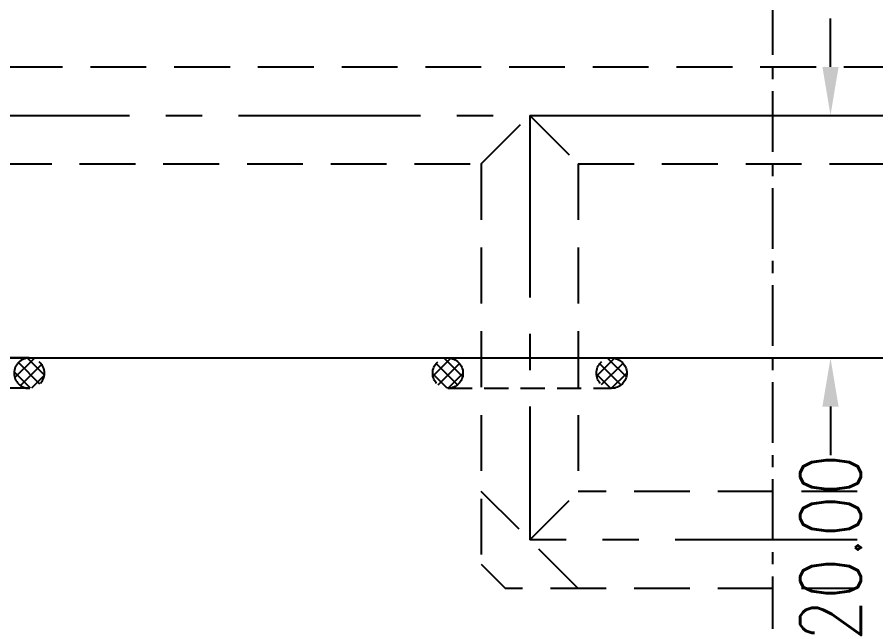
# Model space of a CAD drawing. Header units: millimetres. Extents: x 23490 to 24685, y -23248 to -22403.
# Drawn here: x 24010.1 to 24080.8, y -23051.6 to -23001.7 of the extents above; entities that cross this region are included whole.
import ezdxf

# ---------------------------------------------------------------- set-up
doc = ezdxf.new("R2010")
doc.units = ezdxf.units.MM
doc.header["$LTSCALE"] = 8
doc.linetypes.add('CENTER', pattern=[2, 1.25, -0.25, 0.25, -0.25])
doc.linetypes.add('HIDDEN', pattern=[0.375, 0.25, -0.125])
doc.layers.get('DEFPOINTS').update_dxf_attribs({"color": 6})
for name, color, linetype in [('Cav-cor', 30, 'Continuous'), ('CL', 1, 'Continuous'), ('WT', 4, 'Continuous')]:
    doc.layers.add(name, color=color, linetype=linetype)
doc.layers.add('dim', color=3, linetype='Continuous', lineweight=15)
doc.styles.get("Standard").update_dxf_attribs({"font": 'txt.shx', "width": 0.8, "bigfont": 'chineset.shx'})
doc.dimstyles.new('ISO-25', dxfattribs={"dimtxt": 5, "dimasz": 4, "dimexe": 0.3, "dimexo": 0.3, "dimtad": 0, "dimzin": 1, "dimdsep": 46, "dimtxsty": 'Standard', "dimcen": 0, "dimclrd": 3, "dimclre": 3, "dimclrt": 3, "dimazin": 0, "dimtfac": 1, "dimtofl": 0, "dimtmove": 0, "dimatfit": 0, "dimfxl": 0, "dimarcsym": 0})

# ---------------------------------------------------------------- blocks, each defined once
blk = doc.blocks.new('20150513.134757')
at = {"layer": 'WT', "linetype": 'HIDDEN'}
h = blk.add_hatch(dxfattribs=at)
h.set_pattern_fill('ANSI37', color=125, scale=0.25, angle=180, style=0)
h.set_pattern_definition([(135, (36119.48756, -17509.4995), (0.561266008, 0.561266008), []), (45, (36119.48756, -17509.4995), (0.561266008, -0.561266008), [])])
h.paths.add_polyline_path([(-8, 1.25, -1), (-5.5, 1.25, -1)])
h.paths.add_polyline_path([(5.5, 1.25, -1), (8, 1.25, -1)])
at = {"layer": 'WT', "color": 125, "linetype": 'HIDDEN'}
for p, q in [((-6.75, 2.5), (6.75, 2.5)), ((-6.75, 0), (6.75, 0))]:
    blk.add_line(p, q, dxfattribs=at)
for centre in [(-6.75, 1.25), (6.75, 1.25)]:
    blk.add_circle(centre, 1.25, dxfattribs=at)
blk = doc.blocks.new('*D26574')
at = {"layer": 'DEFPOINTS', "color": 0}
for p in [(24052.3, -23009.822), (24072.3, -23029.822), (24077.09, -23029.822)]:
    blk.add_point(p, dxfattribs=at)
at = {"layer": 'dim', "color": 3, "lineweight": -2}
for p, q in [((24077.09, -23005.822), (24077.09, -23001.822)), ((24052.6, -23009.822), (24077.39, -23009.822)), ((24072.6, -23029.822), (24077.39, -23029.822)), ((24077.09, -23033.822), (24077.09, -23037.822))]:
    blk.add_line(p, q, dxfattribs=at)
at = {"layer": 'dim', "color": 3}
for points in [[(24076.423, -23005.822), (24077.757, -23005.822), (24077.09, -23009.822)], [(24077.757, -23033.822), (24076.423, -23033.822), (24077.09, -23029.822)]]:
    blk.add_solid(points, dxfattribs=at)
at = {"layer": 'dim', "color": 3, "insert": (24077.09, -23045.447), "char_height": 5, "attachment_point": 5, "rotation": 90}
blk.add_mtext('20.00', dxfattribs=at)

msp = doc.modelspace()

# ---------------------------------------------------------------- linework, layer by layer
at = {"layer": 'Cav-cor', "color": 241}
msp.add_line((23992.3, -23029.822), (24152.3, -23029.822), dxfattribs=at)
at = {"layer": 'CL', "color": 7, "linetype": 'CENTER', "ltscale": 0.5}
msp.add_line((24072.3, -22903.822), (24072.3, -23204.822), dxfattribs=at)
at = {"layer": 'WT', "color": 125, "linetype": 'HIDDEN', "ltscale": 2.3}
for p, q in [((24002.3, -23005.822), (24152.3, -23005.822)), ((24048.3, -23013.822), (24052.3, -23009.822)), ((24052.3, -23009.822), (24056.3, -23013.822)), ((24008.3, -23013.822), (24048.3, -23013.822)), ((24048.3, -23013.822), (24048.3, -23046.822)), ((24056.3, -23013.822), (24056.3, -23040.822)), ((24056.3, -23013.822), (24152.3, -23013.822)), ((24056.3, -23048.822), (24048.3, -23040.822)), ((24052.3, -23044.822), (24056.3, -23040.822)), ((24217.3, -23040.822), (24056.3, -23040.822)), ((24048.3, -23046.822), (24050.3, -23048.822)), ((24217.3, -23048.822), (24050.3, -23048.822))]:
    msp.add_line(p, q, dxfattribs=at)
at = {"layer": 'WT', "color": 125, "linetype": 'CENTER', "ltscale": 1.5}
for p, q in [((24004.3, -23009.822), (24152.3, -23009.822)), ((24052.3, -23009.822), (24052.3, -23044.822)), ((24247.3, -23044.822), (24052.3, -23044.822))]:
    msp.add_line(p, q, dxfattribs=at)

# ---------------------------------------------------------------- block references
at = {"layer": 'WT', "color": 125, "linetype": 'HIDDEN', "ltscale": 2.3, "xscale": -1}
msp.add_blockref('20150513.134757', (24004.3, -23032.322), dxfattribs=at)
at = {"layer": 'WT', "color": 125, "linetype": 'HIDDEN', "ltscale": 2.3}
msp.add_blockref('20150513.134757', (24052.3, -23032.322), dxfattribs=at)

# ---------------------------------------------------------------- dimensions: what is measured, and where the dimension line sits
at = {"layer": 'dim'}
dim = msp.add_linear_dim(base=(24077.09, -23029.822), p1=(24052.3, -23009.822), p2=(24072.3, -23029.822), angle=90, dimstyle='ISO-25', dxfattribs=at)
dim.commit()
dim.dimension.update_dxf_attribs({"geometry": '*D26574', "text_midpoint": (24077.09, -23045.447)})

doc.saveas('drawing.dxf')
